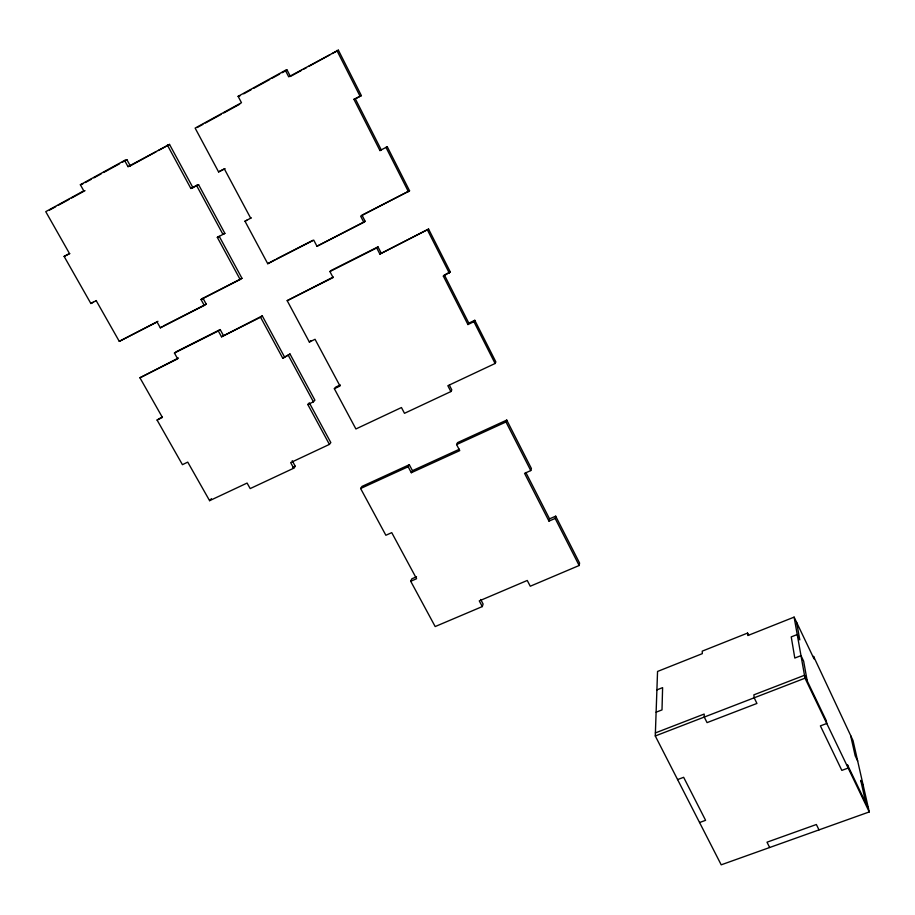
<?xml version="1.0" encoding="UTF-8"?>
<svg xmlns="http://www.w3.org/2000/svg" width="915" height="915" viewBox="0 0 915 915"><rect width="100%" height="100%" fill="white"/><g stroke="black" fill="none" stroke-linecap="round" stroke-linejoin="round"><path stroke-width="1.37" d="M747.578 633.077L747.83 635.536L794.117 617.122L814.041 658.88L813.538 656.318L853.032 740.601L869.25 811.937L721.203 864.824L655.277 735.969L657.553 671.45L702.308 653.653L702.24 651.137L747.578 633.077L748.584 635.147M416.508 576.782L411.83 578.818L410.721 581.265L435.174 626.558L482.285 606.576L479.266 600.892L527.257 580.465L530.265 586.229L579.149 565.504L579.584 563.068L555.691 516.174L549.538 518.851L548.966 521.115L555.153 518.428L555.691 516.174M548.966 521.115L524.558 473.352L530.769 470.584L531.409 468.514L506.738 420.088L457.557 442.62L456.596 444.576L459.742 450.615L411.315 472.712L408.159 466.753L409.314 464.728L412.459 470.665L411.315 472.712M482.285 606.576L483.109 604.026L480.695 599.485M456.596 444.576L505.984 421.964L506.738 420.088M340.277 384.929L335.759 387.102L334.352 388.726L355.901 428.963L401.456 407.541L404.487 413.317L450.866 391.574L447.847 385.718L495.095 363.495L495.873 361.94L474.782 320.296L468.835 323.155L467.942 324.562L443.352 276.136L444.358 274.923L468.835 323.155M450.866 391.574L451.816 389.916L449.402 385.249M467.942 324.562L473.913 321.691L474.782 320.296M410.721 581.265L416.577 578.715L391.746 532.644L385.867 535.264L360.624 488.519L361.963 486.425L409.314 464.728M329.411 444.404L330.818 442.574L309.327 402.84L307.817 404.522L329.411 444.404L290.661 462.601L293.726 468.206L250.184 488.587L247.096 483.063L209.604 500.677L187.747 462.121L182.428 464.671L157.083 420.054L162.344 416.771M293.726 468.206L295.271 466.295L292.205 460.714M443.352 276.136L450.317 271.984L428.597 229.082L379.862 254.061L376.706 247.942L377.987 246.856L381.132 252.952M307.817 404.522L313.422 401.834L314.909 400.164L289.998 354.013L282.781 358.268L260.558 317.219L262.273 315.869L284.405 356.77M209.604 500.677L211.445 498.664M333.277 277.016L287.184 300.658L309.373 342.073L310.883 340.632M379.862 254.061L428.597 229.082M282.781 358.268L289.998 354.013M287.184 300.658L333.094 277.577L329.915 271.538L331.379 270.36L377.987 246.856M223.386 335.393L220.183 329.572L218.308 330.967L221.522 336.812L262.273 315.869M246.798 220.229L244.98 221.201L267.74 263.714L313.754 240.142L316.967 246.249L363.827 222.311L360.636 216.134L409.565 190.789L387.262 146.732L379.954 150.575L353.933 99.323L361.379 95.606L338.378 50.176L288.717 76.837L285.366 70.352L238.117 96.327L241.48 102.72L195.135 128.111L218.582 171.906L225.09 168.68M363.827 222.311L365.165 221.327L361.985 215.162L409.565 190.789M157.083 420.054L162.412 417.434L139.926 377.781L178.436 357.971M139.926 377.781L177.659 358.829L174.433 353.064L176.481 351.589L220.183 329.572M316.967 246.249L365.165 221.327M204.274 305.427L206.218 304.135L202.993 298.256L241.96 278.297L219.245 236.333L217.324 237.362L240.142 279.498L201.025 299.525L204.274 305.427L160.342 327.844L157.083 322.011L119.282 341.364L96.224 300.692M267.74 263.714L275.141 259.654M240.142 279.498L241.96 278.297M160.342 327.844L162.447 326.472M201.025 299.525L202.993 298.256M119.282 341.364L157.952 321.302M243.722 93.822L251.156 89.739M253.638 88.378L269.742 79.525M272.213 78.164L279.647 74.081M282.129 72.72L287.081 69.998L290.41 76.448L301.504 70.375M96.452 300.543L90.859 303.494L64.119 256.406L69.483 253.524L45.75 211.651L83.78 190.835L80.371 184.739L124.589 160.445L126.922 159.725L130.296 165.878L156.042 151.787M85.301 182.577L91.42 179.214M93.868 177.876L101.21 173.839M103.658 172.5L119.579 163.762M122.027 162.412L126.922 159.725M197.183 127.517L202.913 124.383M205.36 123.033L221.293 114.306M223.74 112.968L239.673 104.241M303.974 69.025L306.434 67.676M308.904 66.326L329.869 54.843M332.328 53.493L338.378 50.176M124.589 160.445L127.986 166.633L169.527 144.41L192.916 187.644L198.555 184.624L224.873 233.382L222.974 234.412L196.531 185.448L190.869 188.49L167.365 145.073M49.582 210.061L55.689 206.721M58.137 205.383L69.128 199.367M71.576 198.029L85.026 190.663M158.489 150.449L169.527 144.41M387.262 146.732L385.993 147.418L408.399 191.658M379.954 150.575L381.246 149.877L355.34 98.843L353.933 99.323M218.582 171.906L224.312 168.829L250.699 218.216M355.34 98.843L361.379 95.606M69.837 253.592L64.119 256.406M90.859 303.494L93.25 302.213M244.98 221.201L251.362 217.85M217.324 237.362L224.873 233.382M276.387 259.014L312.781 240.37M163.705 325.832L206.218 304.135M329.915 271.538L376.706 247.942M174.433 353.064L218.308 330.967M221.522 336.812L260.558 317.219M445.548 274.34L450.317 271.984M309.373 342.073L315.046 339.282L340.014 386.004L334.352 388.726M292.72 467.485L295.271 466.295M360.624 488.519L408.159 466.753M412.459 470.665L459.422 449.219M190.869 188.49L192.916 187.644M196.531 185.448L198.555 184.624M656.901 689.887L662.609 687.634L662.002 709.903L656.112 712.19M655.38 732.915L704.173 714.055L704.264 717.063L707.055 722.621L756.934 703.441L754.177 697.802L753.869 694.851L804.502 675.281L826.165 720.414L826.771 723.479L820.389 725.881L841.823 770.384L848.182 768.051L847.484 764.826L868.484 808.551M655.277 735.969L805.017 678.187L794.117 617.122M677.592 779.591L683.642 777.304L705.591 820.32L699.563 822.528M80.371 184.739L82.853 183.926M127.986 166.633L130.296 165.878M238.117 96.327L240.005 95.858M285.366 70.352L287.081 69.998M288.397 355.512L313.422 401.834M525.873 472.529L549.538 518.851M505.984 421.964L530.769 470.584M555.153 518.428L579.149 565.504M336.88 50.451L359.984 96.075M427.522 230.111L449.345 273.185M473.913 321.691L495.095 363.495M769.664 847.507L766.999 842.2L816.363 824.507L819.005 829.882M805.017 678.187L869.25 811.937M857.664 760.971L855.193 755.813L850.63 735.569M863.268 785.642L860.729 780.346L865.876 803.13M796.633 622.372L799.802 639.905L797.228 634.53L791.235 636.897L794.803 658.057L801.002 655.643L803.644 661.179L807.224 680.966"/></g></svg>
